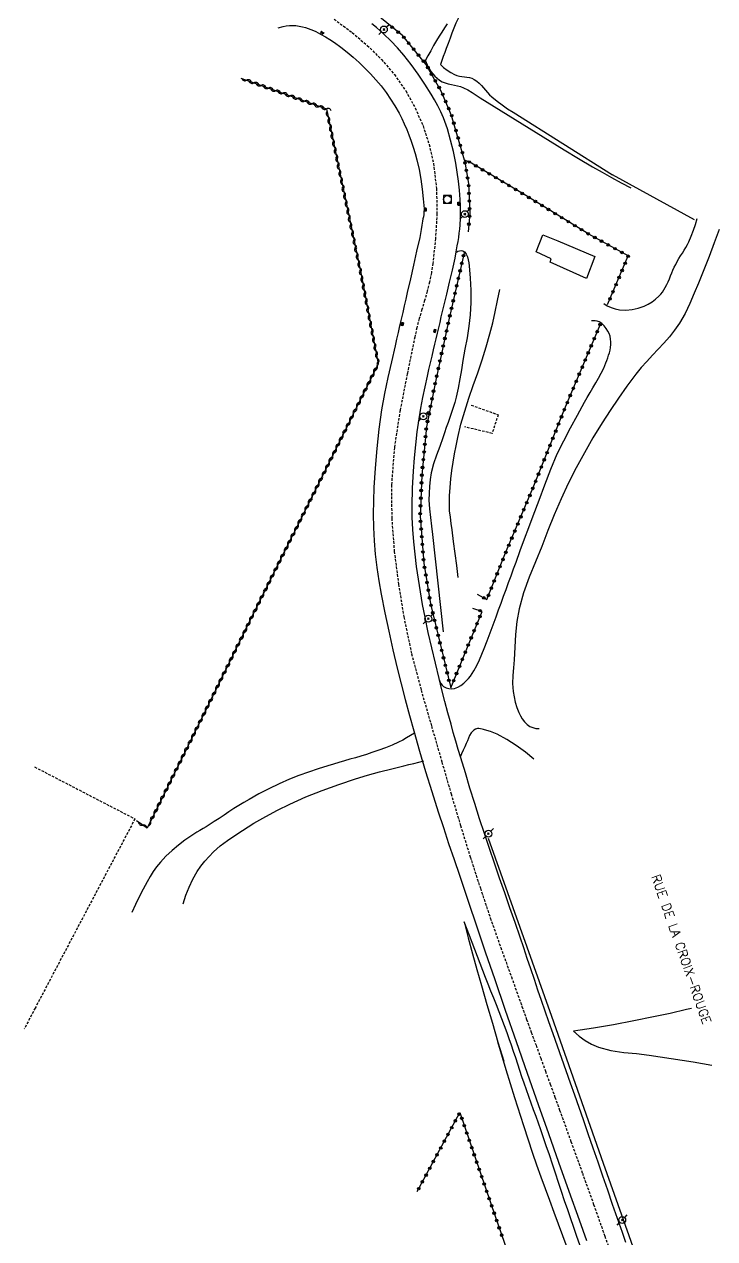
# Model space of a CAD drawing. Header units: millimetres. Extents: x 137000 to 138000, y 152000 to 153001.
# Drawn here: x 137759.9 to 137894.2, y 152335.4 to 152571.8 of the extents above; entities that cross this region are included whole.
import ezdxf

# ---------------------------------------------------------------- set-up
doc = ezdxf.new("R2010")
doc.units = ezdxf.units.MM
doc.linetypes.add('DASHED', pattern=[0.75, 0.5, -0.25])
doc.layers.get('0').update_dxf_attribs({"linetype": 'CONTINUOUS'})
for name, color, linetype in [('W0001', 6, 'DASHED'), ('W0008', 7, 'CONTINUOUS'), ('W0017', 7, 'CONTINUOUS'), ('W0071', 7, 'CONTINUOUS'), ('W0104', 1, 'CONTINUOUS'), ('W0112', 1, 'DASHED'), ('W0211', 2, 'CONTINUOUS'), ('W0214', 2, 'CONTINUOUS'), ('W0300', 7, 'CONTINUOUS'), ('W0310', 3, 'CONTINUOUS'), ('W0323', 7, 'CONTINUOUS'), ('W0330', 7, 'CONTINUOUS'), ('W0401', 7, 'CONTINUOUS'), ('W0420', 7, 'CONTINUOUS'), ('W0473', 7, 'CONTINUOUS'), ('W0989', 7, 'CONTINUOUS')]:
    doc.layers.add(name, color=color, linetype=linetype)
doc.styles.get("Standard").update_dxf_attribs({"font": 'romans.shx', "width": 0.85})

# ---------------------------------------------------------------- blocks, each defined once
blk = doc.blocks.new('T473')
for p, q in [((-0.166667, 0.166667), (0.166667, -0.166667)), ((-0.166667, -0.166667), (0.166667, 0.166667)), ((0.500001, 0.500001), (1.000002, 1.000002)), ((-1.000002, -1.000002), (-0.500001, -0.500001))]:
    blk.add_line(p, q)
blk.add_ellipse((0, 0), major_axis=(0.471405, 0.471405), ratio=1, start_param=5.4977871438, end_param=11.780972451)
blk = doc.blocks.new('T401')
for p, q in [((-0.3, 0.3), (0, 0.3)), ((-0.3, -0.25), (-0.3, 0.3)), ((-0.3, 0.15), (0, 0.15)), ((-0.3, 0), (0, 0)), ((0, 0.3), (0, -0.25)), ((-0.3, -0.15), (0, -0.15)), ((-0.3, -0.25), (-0.3, -0.3)), ((-0.3, -0.3), (0, -0.3)), ((0, -0.3), (0, -0.25))]:
    blk.add_line(p, q)
blk = doc.blocks.new('T420')
for p, q in [((0.75, 0.75), (-0.75, 0.75)), ((-0.75, 0.75), (-0.75, -0.75)), ((0.75, 0.75), (0.75, -0.75)), ((0.75, -0.75), (-0.75, -0.75))]:
    blk.add_line(p, q)
blk.add_ellipse((0, 0), major_axis=(-0.53, 0.53), ratio=1, start_param=3.926991, end_param=10.210176)
blk = doc.blocks.new('t323o')
at = {"color": 0, "linetype": 'Continuous'}
for radius in [0.25, 0.15]:
    blk.add_circle((0, 0), radius, dxfattribs=at)
blk = doc.blocks.new('t310o')
at = {"color": 0, "linetype": 'Continuous'}
for centre, start, end in [((-0.5, 0.38), 216.8699, 323.1304), ((0.5, -0.37), 36.8699, 143.1303)]:
    blk.add_arc(centre, 0.625, start, end, dxfattribs=at)

msp = doc.modelspace()

# ---------------------------------------------------------------- linework, layer by layer
at = {"layer": 'W0001'}
msp.add_lwpolyline([(137820.14, 152572.77), (137823.67, 152570.14), (137826.6, 152567.63), (137829.35, 152564.92), (137831.87, 152561.98), (137834.09, 152558.79), (137835.93, 152555.47), (137837.45, 152551.98), (137838.63, 152548.38), (137839.48, 152544.67), (137840.07, 152539.81), (137840.16, 152534.91), (137839.87, 152530.05), (137839.36, 152525.22), (137839.07, 152523.39), (137838.69, 152521.58), (137838.24, 152519.79), (137837.74, 152518.01), (137837.22, 152516.25), (137836.72, 152514.48), (137836.25, 152512.7), (137835.85, 152510.9), (137834.39, 152503.77), (137832.98, 152496.61), (137831.87, 152489.39), (137831.31, 152482.09), (137831.36, 152475.63), (137831.85, 152469.19), (137832.68, 152462.79), (137833.71, 152456.43), (137835.21, 152449.28), (137837.07, 152442.21), (137839.1, 152435.19), (137841.12, 152428.19), (137842.9, 152422.02), (137844.73, 152415.87), (137846.63, 152409.73), (137848.6, 152403.62), (137850.54, 152397.85), (137852.57, 152392.11), (137854.64, 152386.38), (137856.7, 152380.65), (137857.6, 152378.12), (137858.51, 152375.6), (137859.43, 152373.08), (137860.35, 152370.56), (137861.26, 152368.04), (137862.18, 152365.52), (137863.1, 152363), (137864.01, 152360.48), (137866.22, 152354.35), (137868.44, 152348.22), (137870.64, 152342.09), (137872.81, 152335.94), (137874.77, 152330.27)], dxfattribs=at)
at = {"layer": 'W0008'}
for points in [[(137809.25, 152571.05), (137810.23, 152571.35), (137810.84, 152571.46), (137811.46, 152571.52), (137812.08, 152571.53), (137812.72, 152571.49), (137813.36, 152571.39), (137813.98, 152571.26), (137814.6, 152571.1), (137815.11, 152570.94), (137815.62, 152570.75), (137816.12, 152570.55), (137816.6, 152570.32), (137817.53, 152569.85), (137818.45, 152569.34), (137819.34, 152568.8), (137820.21, 152568.22), (137821.46, 152567.31), (137822.68, 152566.36), (137823.86, 152565.36), (137825.01, 152564.32), (137826.14, 152563.24), (137827.24, 152562.13), (137828.3, 152560.97), (137829.31, 152559.77), (137830.26, 152558.5), (137831.15, 152557.2), (137831.99, 152555.86), (137832.78, 152554.48), (137833.32, 152553.44), (137833.81, 152552.38), (137834.27, 152551.31), (137834.7, 152550.22), (137835.14, 152549.04), (137835.56, 152547.84), (137835.94, 152546.63), (137836.26, 152545.4), (137836.67, 152543.51), (137837, 152541.61), (137837.26, 152539.7), (137837.49, 152537.78), (137837.55, 152537.13), (137837.61, 152536.48), (137837.64, 152535.83), (137837.63, 152535.18), (137837.59, 152534.74), (137837.52, 152534.3), (137837.44, 152533.87), (137837.37, 152533.44), (137837.23, 152532.64), (137837.1, 152531.85), (137836.96, 152531.06), (137836.81, 152530.27)], [(137876.91, 152334.68), (137876.22, 152336.64), (137875.27, 152339.38), (137874.32, 152342.12), (137873.38, 152344.86), (137872.43, 152347.6), (137871.49, 152350.34), (137870.55, 152353.08), (137869.6, 152355.82), (137868.65, 152358.56), (137867.81, 152360.95), (137866.97, 152363.34), (137866.12, 152365.73), (137865.27, 152368.11), (137864.43, 152370.5), (137863.58, 152372.89), (137862.74, 152375.28), (137861.91, 152377.67), (137861.2, 152379.72), (137860.5, 152381.77), (137859.8, 152383.82), (137859.11, 152385.88), (137858.42, 152387.93), (137857.72, 152389.98), (137857.03, 152392.04), (137856.33, 152394.09), (137855.34, 152396.97), (137854.35, 152399.85), (137853.35, 152402.73), (137852.35, 152405.61), (137851.35, 152408.49), (137850.37, 152411.38), (137849.4, 152414.27), (137848.45, 152417.16), (137847.5, 152420.12), (137846.58, 152423.09), (137845.68, 152426.06), (137844.78, 152429.03), (137844.3, 152430.65), (137843.82, 152432.28), (137843.34, 152433.91), (137842.89, 152435.54), (137842.28, 152437.76), (137841.7, 152439.99), (137841.13, 152442.22), (137840.58, 152444.46), (137839.85, 152447.44), (137839.14, 152450.41), (137838.47, 152453.4), (137837.85, 152456.4), (137837.37, 152458.85), (137836.93, 152461.31), (137836.54, 152463.78), (137836.2, 152466.25), (137835.91, 152468.64), (137835.66, 152471.04), (137835.48, 152473.44), (137835.36, 152475.84), (137835.34, 152476.97), (137835.34, 152478.09), (137835.35, 152479.21), (137835.38, 152480.34), (137835.42, 152481.46), (137835.47, 152482.58), (137835.53, 152483.7), (137835.6, 152484.82), (137835.8, 152487.36), (137836.04, 152489.9), (137836.34, 152492.43), (137836.69, 152494.95), (137837.04, 152497.04), (137837.44, 152499.12), (137837.88, 152501.19), (137838.32, 152503.26), (137838.6, 152504.56), (137838.9, 152505.85), (137839.2, 152507.14), (137839.51, 152508.43), (137839.75, 152509.49), (137840, 152510.56), (137840.25, 152511.62), (137840.5, 152512.68), (137840.75, 152513.74), (137841, 152514.8), (137841.25, 152515.87), (137841.5, 152516.93), (137842.06, 152519.26), (137842.63, 152521.58), (137843.18, 152523.91), (137843.67, 152526.26), (137843.83, 152527.06), (137843.98, 152527.86), (137844.12, 152528.67), (137844.26, 152529.47), (137844.39, 152530.28), (137844.5, 152531.09), (137844.59, 152531.9), (137844.67, 152532.71), (137844.73, 152533.96), (137844.74, 152535.2), (137844.71, 152536.44), (137844.65, 152537.68), (137844.52, 152539.45), (137844.34, 152541.22), (137844.11, 152542.99), (137843.81, 152544.75), (137843.35, 152546.98), (137842.82, 152549.2), (137842.2, 152551.39), (137841.44, 152553.55), (137840.93, 152554.74), (137840.34, 152555.9), (137839.71, 152557.03), (137839.05, 152558.14), (137837.82, 152560.11), (137836.53, 152562.05), (137835.17, 152563.94), (137833.72, 152565.77), (137832.47, 152567.19), (137831.17, 152568.55), (137829.81, 152569.86), (137828.4, 152571.1), (137827.51, 152571.82)], [(137836.81, 152530.27), (137836.21, 152527.59), (137835.6, 152524.9), (137834.99, 152522.22), (137834.39, 152519.54), (137834.09, 152518.25), (137833.79, 152516.95), (137833.5, 152515.66), (137833.2, 152514.37), (137832.9, 152513.08), (137832.61, 152511.78), (137832.31, 152510.49), (137832.03, 152509.2), (137831.33, 152506.1), (137830.62, 152503), (137829.95, 152499.88), (137829.4, 152496.75), (137828.88, 152492.98), (137828.46, 152489.2), (137828.14, 152485.41), (137827.91, 152481.61), (137827.81, 152479.02), (137827.77, 152476.43), (137827.81, 152473.84), (137827.93, 152471.25), (137828.16, 152468.64), (137828.49, 152466.04), (137828.88, 152463.45), (137829.32, 152460.87), (137830, 152457.24), (137830.77, 152453.63), (137831.59, 152450.03), (137832.44, 152446.44), (137833.2, 152443.38), (137833.99, 152440.33), (137834.81, 152437.28), (137835.66, 152434.24), (137836.79, 152430.3), (137837.96, 152426.37), (137839.16, 152422.44), (137840.39, 152418.53), (137841.4, 152415.43), (137842.43, 152412.34), (137843.48, 152409.26), (137844.52, 152406.18), (137846.21, 152401.14), (137847.91, 152396.11), (137849.61, 152391.08), (137851.33, 152386.05), (137853.44, 152379.92), (137855.56, 152373.8), (137857.7, 152367.68), (137859.85, 152361.56), (137861.83, 152355.94), (137863.82, 152350.32), (137865.81, 152344.7), (137867.8, 152339.08), (137868.52, 152337.07), (137869.24, 152335.06)]]:
    msp.add_lwpolyline(points, dxfattribs=at)
at = {"layer": 'W0017'}
for points in [[(137843.94, 152527.42), (137844.23, 152527.6), (137844.54, 152527.69), (137844.87, 152527.72), (137845.2, 152527.66), (137845.4, 152527.56), (137845.57, 152527.41), (137845.7, 152527.23), (137845.82, 152527.05), (137846.07, 152526.5), (137846.23, 152525.92), (137846.33, 152525.33), (137846.41, 152524.75), (137846.65, 152522.37), (137846.75, 152519.99), (137846.72, 152517.61), (137846.6, 152515.23), (137846.37, 152512.98), (137846.01, 152510.75), (137845.6, 152508.53), (137845.2, 152506.32), (137844.91, 152504.53), (137844.63, 152502.73), (137844.31, 152500.94), (137843.91, 152499.17), (137843.64, 152498.17), (137843.33, 152497.18), (137843.01, 152496.19), (137842.67, 152495.21), (137842.32, 152494.24), (137841.97, 152493.26), (137841.62, 152492.28), (137841.29, 152491.3), (137840.7, 152489.61), (137840.07, 152487.93), (137839.49, 152486.22), (137839.04, 152484.47), (137838.82, 152483.15), (137838.68, 152481.82), (137838.62, 152480.49), (137838.61, 152479.15), (137838.7, 152477.47), (137838.89, 152475.79), (137839.12, 152474.12), (137839.32, 152472.46), (137839.83, 152467.73), (137840.33, 152463), (137840.84, 152458.27), (137841.35, 152453.55)], [(137844.31, 152464.13), (137844, 152466.44), (137843.69, 152468.76), (137843.4, 152471.08), (137843.12, 152473.4), (137842.95, 152474.63), (137842.77, 152475.86), (137842.63, 152477.1), (137842.58, 152478.35), (137842.62, 152479.99), (137842.72, 152481.63), (137842.87, 152483.27), (137843.06, 152484.9), (137843.3, 152486.52), (137843.58, 152488.14), (137843.88, 152489.75), (137844.22, 152491.36), (137844.83, 152493.93), (137845.56, 152496.46), (137846.37, 152498.98), (137847.22, 152501.47), (137848.09, 152503.96), (137848.93, 152506.45), (137849.73, 152508.96), (137850.45, 152511.5), (137851, 152513.65), (137851.5, 152515.81), (137851.96, 152517.98), (137852.37, 152520.15)]]:
    msp.add_lwpolyline(points, dxfattribs=at)
at = {"layer": 'W0071'}
for points in [[(137872.59, 152517.45), (137873.29, 152516.99), (137874.05, 152516.63), (137874.84, 152516.37), (137875.67, 152516.21), (137876.9, 152516.15), (137878.12, 152516.26), (137879.32, 152516.52), (137880.48, 152516.91), (137881.27, 152517.27), (137882, 152517.73), (137882.68, 152518.25), (137883.32, 152518.83), (137883.68, 152519.22), (137884, 152519.65), (137884.29, 152520.1), (137884.56, 152520.56), (137884.85, 152521.1), (137885.12, 152521.66), (137885.37, 152522.22), (137885.61, 152522.79), (137885.84, 152523.36), (137886.07, 152523.93), (137886.33, 152524.49), (137886.6, 152525.04), (137886.9, 152525.6), (137887.22, 152526.15), (137887.56, 152526.69), (137887.89, 152527.23), (137888.23, 152527.77), (137888.56, 152528.31), (137888.87, 152528.87), (137889.15, 152529.44), (137889.63, 152530.55), (137890.06, 152531.67), (137890.44, 152532.81), (137890.77, 152533.97)], [(137895.06, 152531.85), (137894.11, 152529.21), (137893.12, 152526.59), (137892.09, 152523.99), (137891.01, 152521.4), (137890.17, 152519.42), (137889.33, 152517.42), (137888.41, 152515.46), (137887.32, 152513.58), (137886.39, 152512.23), (137885.37, 152510.95), (137884.29, 152509.72), (137883.18, 152508.53), (137882.07, 152507.35), (137880.96, 152506.16), (137879.88, 152504.94), (137878.86, 152503.67), (137877.12, 152501.36), (137875.45, 152499.01), (137873.83, 152496.61), (137872.27, 152494.18), (137870.51, 152491.3), (137868.83, 152488.38), (137867.21, 152485.42), (137865.69, 152482.41), (137864.29, 152479.38), (137862.98, 152476.32), (137861.74, 152473.23), (137860.53, 152470.13), (137859.33, 152467.14), (137858.12, 152464.15), (137857.01, 152461.11), (137856.15, 152457.99), (137855.71, 152455.53), (137855.46, 152453.04), (137855.31, 152450.55), (137855.16, 152448.07), (137855.05, 152446.55), (137854.93, 152445.02), (137854.88, 152443.48), (137854.98, 152441.94), (137855.15, 152440.89), (137855.39, 152439.85), (137855.71, 152438.83), (137856.11, 152437.85), (137856.41, 152437.21), (137856.75, 152436.58), (137857.17, 152435.99), (137857.7, 152435.48), (137858.22, 152435.14), (137858.79, 152434.9), (137859.4, 152434.74), (137860.02, 152434.69)], [(137840.62, 152444.27), (137840.72, 152443.87), (137840.9, 152443.49), (137841.15, 152443.17), (137841.46, 152442.9), (137841.95, 152442.64), (137842.47, 152442.49), (137843.02, 152442.45), (137843.56, 152442.5), (137844.23, 152442.73), (137844.83, 152443.1), (137845.36, 152443.54), (137845.86, 152443.99), (137846.29, 152444.43), (137846.67, 152444.91), (137847.02, 152445.42), (137847.35, 152445.93), (137847.92, 152446.98), (137848.41, 152448.06), (137848.86, 152449.16), (137849.31, 152450.26), (137849.93, 152451.8), (137850.52, 152453.35), (137851.09, 152454.91), (137851.66, 152456.46), (137852.15, 152457.79), (137852.64, 152459.12), (137853.13, 152460.45), (137853.61, 152461.78), (137854.09, 152463.11), (137854.58, 152464.44), (137855.06, 152465.78), (137855.55, 152467.11), (137856.37, 152469.35), (137857.2, 152471.6), (137858.04, 152473.84), (137858.88, 152476.08), (137860.01, 152479.12), (137861.12, 152482.16), (137862.29, 152485.18), (137863.57, 152488.16), (137864.81, 152490.71), (137866.14, 152493.22), (137867.52, 152495.71), (137868.87, 152498.2), (137869.4, 152499.16), (137869.95, 152500.1), (137870.5, 152501.03), (137871.06, 152501.96), (137871.6, 152502.91), (137872.12, 152503.87), (137872.6, 152504.86), (137873.02, 152505.87), (137873.2, 152506.35), (137873.38, 152506.85), (137873.55, 152507.34), (137873.7, 152507.84), (137873.83, 152508.36), (137873.92, 152508.88), (137873.98, 152509.41), (137873.99, 152509.94), (137873.94, 152510.5), (137873.82, 152511.04), (137873.63, 152511.56), (137873.39, 152512.06), (137873.06, 152512.58), (137872.67, 152513.07), (137872.22, 152513.51), (137871.68, 152513.85), (137871.33, 152513.99), (137870.95, 152514.06), (137870.57, 152514.07), (137870.2, 152514.02)], [(137835.76, 152433.83), (137835.02, 152433.34), (137834.26, 152432.88), (137833.49, 152432.44), (137832.7, 152432.04), (137831.43, 152431.47), (137830.13, 152430.95), (137828.82, 152430.48), (137827.51, 152430.02), (137826.45, 152429.67), (137825.38, 152429.34), (137824.31, 152429.03), (137823.24, 152428.73), (137822.16, 152428.43), (137821.09, 152428.13), (137820.02, 152427.81), (137818.96, 152427.48), (137817.07, 152426.87), (137815.18, 152426.25), (137813.31, 152425.58), (137811.46, 152424.85), (137809.45, 152423.96), (137807.48, 152423), (137805.54, 152421.98), (137803.62, 152420.92), (137802.62, 152420.34), (137801.64, 152419.73), (137800.67, 152419.12), (137799.7, 152418.49), (137798.74, 152417.85), (137797.78, 152417.22), (137796.82, 152416.59), (137795.85, 152415.96), (137795.26, 152415.59), (137794.66, 152415.23), (137794.06, 152414.88), (137793.46, 152414.52), (137792.86, 152414.15), (137792.27, 152413.78), (137791.69, 152413.39), (137791.13, 152412.98), (137789.86, 152412), (137788.63, 152410.98), (137787.45, 152409.89), (137786.35, 152408.72), (137785.63, 152407.82), (137784.98, 152406.87), (137784.38, 152405.89), (137783.8, 152404.9), (137782.99, 152403.44), (137782.22, 152401.95), (137781.5, 152400.44), (137780.83, 152398.9)], [(137859.02, 152428.75), (137857.35, 152430.13), (137855.59, 152431.41), (137853.76, 152432.56), (137851.85, 152433.6), (137851.21, 152433.89), (137850.55, 152434.13), (137849.88, 152434.33), (137849.2, 152434.52), (137848.92, 152434.6), (137848.64, 152434.68), (137848.33, 152434.73), (137848.02, 152434.71), (137847.67, 152434.58), (137847.36, 152434.37), (137847.09, 152434.12), (137846.84, 152433.86), (137846.52, 152433.38), (137846.28, 152432.86), (137846.07, 152432.34), (137845.86, 152431.82), (137845.55, 152431.15), (137845.25, 152430.48), (137844.96, 152429.8), (137844.68, 152429.12)], [(137790.79, 152400.63), (137791.31, 152402.27), (137791.94, 152403.87), (137792.69, 152405.42), (137793.54, 152406.92), (137794.23, 152407.95), (137795, 152408.92), (137795.82, 152409.84), (137796.7, 152410.71), (137798.02, 152411.87), (137799.42, 152412.93), (137800.86, 152413.93), (137802.33, 152414.88), (137804.56, 152416.28), (137806.85, 152417.59), (137809.17, 152418.83), (137811.54, 152419.99), (137814.67, 152421.39), (137817.84, 152422.67), (137821.06, 152423.85), (137824.3, 152424.95), (137826.64, 152425.65), (137829, 152426.27), (137831.36, 152426.85), (137833.73, 152427.44), (137834.7, 152427.69), (137835.67, 152427.93), (137836.64, 152428.17), (137837.61, 152428.4)]]:
    msp.add_lwpolyline(points, dxfattribs=at)
at = {"layer": 'W0104'}
msp.add_lwpolyline([(137869.26, 152522.3), (137862.21, 152525.45), (137862.39, 152526.14), (137859.46, 152527.49), (137860.75, 152530.76), (137863.69, 152529.6), (137863.67, 152529.59), (137870.87, 152526.54)], close=True, dxfattribs=at)
at = {"layer": 'W0112'}
for points in [[(137846.83, 152497.66), (137852.06, 152495.75), (137850.89, 152492.14), (137845.58, 152493.4)], [(137761.89, 152427.24), (137781.41, 152417.13), (137762, 152380.33), (137759.89, 152376.29)]]:
    msp.add_lwpolyline(points, dxfattribs=at)
at = {"layer": 'W0211'}
for points in [[(137842.17, 152571.87), (137841.63, 152571.06), (137841.09, 152570.24), (137840.57, 152569.41), (137840.07, 152568.58), (137839.5, 152567.6), (137838.94, 152566.61), (137838.4, 152565.62), (137837.88, 152564.62)], [(137837.91, 152564.64), (137838.36, 152563.56), (137838.98, 152562.56), (137839.75, 152561.67), (137840.65, 152560.91), (137841.19, 152560.58), (137841.77, 152560.34), (137842.37, 152560.17), (137842.97, 152560.03), (137843.57, 152559.92), (137844.17, 152559.79), (137844.76, 152559.63), (137845.33, 152559.41), (137846.18, 152558.98), (137846.99, 152558.48), (137847.79, 152557.95), (137848.59, 152557.44), (137849.95, 152556.6), (137851.31, 152555.76), (137852.67, 152554.92), (137854.02, 152554.07), (137855.38, 152553.23), (137856.74, 152552.38), (137858.1, 152551.54), (137859.46, 152550.7), (137862.19, 152549.01), (137864.92, 152547.32), (137867.67, 152545.64), (137870.43, 152544), (137872.28, 152542.95), (137874.13, 152541.91), (137876, 152540.89), (137877.88, 152539.9)], [(137845.43, 152397.09), (137846.24, 152393.99), (137847.08, 152390.9), (137847.93, 152387.81), (137848.8, 152384.73), (137849.85, 152381.03), (137850.93, 152377.35), (137852.03, 152373.67), (137853.15, 152370)], [(137889.69, 152380.25), (137888.7, 152380.01), (137885.51, 152379.29), (137882.31, 152378.6), (137878.43, 152377.81), (137874.53, 152377.08), (137870.63, 152376.42), (137866.71, 152375.82)], [(137851.95, 152373.82), (137853.56, 152368.36), (137855.23, 152362.91), (137856.96, 152357.49), (137858.76, 152352.09), (137859.55, 152349.78), (137860.36, 152347.49), (137861.19, 152345.2), (137862.04, 152342.91), (137862.89, 152340.63), (137863.74, 152338.34), (137864.58, 152336.06), (137865.42, 152333.77)]]:
    msp.add_lwpolyline(points, dxfattribs=at)
at = {"layer": 'W0214'}
for points in [[(137849.91, 152588), (137849.83, 152587.5), (137849.25, 152585.19), (137848.45, 152582.94), (137847.56, 152580.74), (137846.68, 152578.54), (137846.3, 152577.59), (137845.91, 152576.65), (137845.5, 152575.71), (137845.09, 152574.77), (137844.67, 152573.84), (137844.26, 152572.9), (137843.86, 152571.96), (137843.47, 152571.01), (137843.08, 152570.02), (137842.7, 152569.03), (137842.32, 152568.04), (137841.96, 152567.04), (137841.67, 152566.26), (137841.39, 152565.48), (137841.11, 152564.7), (137840.84, 152563.92)], [(137840.84, 152563.92), (137841.45, 152563.33), (137842.12, 152562.81), (137842.83, 152562.35), (137843.58, 152561.96), (137844.04, 152561.79), (137844.52, 152561.67), (137845.01, 152561.6), (137845.5, 152561.54), (137845.99, 152561.48), (137846.47, 152561.39), (137846.96, 152561.24), (137847.41, 152561.04), (137847.93, 152560.7), (137848.4, 152560.3), (137848.83, 152559.86), (137849.23, 152559.4), (137849.61, 152558.94), (137850, 152558.48), (137850.41, 152558.04), (137850.85, 152557.63), (137851.84, 152556.82), (137852.85, 152556.05), (137853.9, 152555.32), (137854.98, 152554.64)], [(137854.98, 152554.64), (137874.28, 152542.49)], [(137869.06, 152331.12), (137867.32, 152336.08), (137865.61, 152341.05), (137865, 152342.83), (137864.4, 152344.61), (137863.81, 152346.39), (137863.22, 152348.17), (137862.63, 152349.95), (137862.03, 152351.74), (137861.43, 152353.51), (137860.82, 152355.29), (137860.37, 152356.6), (137859.9, 152357.9), (137859.44, 152359.2), (137858.97, 152360.5), (137858.5, 152361.8), (137858.03, 152363.1), (137857.57, 152364.4), (137857.11, 152365.71), (137856.69, 152366.93), (137856.28, 152368.16), (137855.87, 152369.39), (137855.47, 152370.62), (137855.06, 152371.85), (137854.65, 152373.08), (137854.22, 152374.31), (137853.79, 152375.53), (137853.29, 152376.88), (137852.78, 152378.23), (137852.26, 152379.58), (137851.73, 152380.92), (137851.2, 152382.26), (137850.67, 152383.61), (137850.14, 152384.95), (137849.62, 152386.29), (137848.57, 152389), (137847.53, 152391.7), (137846.49, 152394.41), (137845.44, 152397.11)], [(137866.73, 152375.82), (137867.82, 152374.87), (137868.99, 152374.03), (137870.25, 152373.31), (137871.57, 152372.73), (137873.99, 152372.04), (137876.49, 152371.68), (137878.98, 152371.46), (137881.43, 152371.16), (137883.57, 152370.83), (137885.71, 152370.5), (137887.85, 152370.18), (137889.99, 152369.85), (137891.84, 152369.54), (137893.6, 152369.22)]]:
    msp.add_lwpolyline(points, dxfattribs=at)
at = {"layer": 'W0300'}
msp.add_lwpolyline([(137850.11, 152413.36), (137862.44, 152378.76), (137872.47, 152350.15), (137882.88, 152320.88), (137892.94, 152292.36)], dxfattribs=at)
at = {"layer": 'W0310'}
for points in [[(137802.02, 152561.25), (137818.65, 152555.27), (137825.33, 152523.36), (137828.73, 152505.69), (137818.86, 152485.84), (137805.27, 152458.71), (137795.7, 152439.36), (137783.79, 152415.35)], [(137783.76, 152415.33), (137781.7, 152416.78)]]:
    msp.add_lwpolyline(points, dxfattribs=at)
at = {"layer": 'W0323'}
for points in [[(137845.53, 152545.32), (137843.01, 152554.02), (137841.06, 152558.63), (137838, 152564), (137833.5, 152569.48), (137826.24, 152575.42), (137820.11, 152579.38), (137822.33, 152589.7), (137824.26, 152597.17), (137826.06, 152608.15), (137826.91, 152620.62), (137826.91, 152630.65), (137827.11, 152658.3)], [(137873.35, 152517.22), (137877.37, 152526.67), (137869.71, 152530.9), (137857.13, 152538.6), (137846.54, 152544.91), (137845.53, 152545.32), (137846.3, 152540.78), (137846.55, 152534.93), (137846.25, 152531.38)], [(137845.5, 152527.52), (137842.5, 152514.25), (137839.93, 152502.53), (137838.12, 152493.44), (137837.22, 152484.03), (137836.88, 152476.03), (137837.6, 152466.91), (137838.92, 152458.98), (137842.83, 152442.64)], [(137847.96, 152460.83), (137849.85, 152459.84), (137853.52, 152468.9), (137858.99, 152481.92), (137864.97, 152496.86), (137871.95, 152513.4)], [(137842.83, 152442.64), (137848.93, 152457.51), (137847.11, 152458.07)], [(137836.33, 152344.65), (137844.6, 152359.97), (137851.56, 152339.6), (137865.99, 152297.87)]]:
    msp.add_lwpolyline(points, dxfattribs=at)
at = {"layer": 'W0330'}
msp.add_lwpolyline([(137890.24, 152533.71), (137874.28, 152542.49)], dxfattribs=at)

# ---------------------------------------------------------------- block references
at = {"layer": 'W0310'}
for p, rotation in [((137803.13, 152560.85), 340.2423659204979), ((137804.54, 152560.35), 340.2423659204979), ((137805.95, 152559.84), 340.2423659204979), ((137807.36, 152559.33), 340.2423659204979), ((137808.77, 152558.82), 340.2423659204979), ((137810.18, 152558.32), 340.2423659204979), ((137811.6, 152557.81), 340.2423659204979), ((137813.01, 152557.3), 340.2423659204979), ((137814.42, 152556.8), 340.2423659204979), ((137815.83, 152556.29), 340.2423659204979), ((137817.24, 152555.78), 340.2423659204979), ((137818.65, 152555.27), 340.2423659204979), ((137818.96, 152553.81), 281.8140889631493), ((137819.27, 152552.34), 281.8140889631493), ((137819.58, 152550.87), 281.8140889631493), ((137819.88, 152549.4), 281.8140889631493), ((137820.19, 152547.93), 281.8140889631493), ((137820.5, 152546.47), 281.8140889631493), ((137820.8, 152545), 281.8140889631493), ((137821.11, 152543.53), 281.8140889631493), ((137821.42, 152542.06), 281.8140889631493), ((137821.73, 152540.59), 281.8140889631493), ((137822.03, 152539.12), 281.8140889631493), ((137822.34, 152537.66), 281.8140889631493), ((137822.65, 152536.19), 281.8140889631493), ((137822.95, 152534.72), 281.8140889631493), ((137823.26, 152533.25), 281.8140889631493), ((137823.57, 152531.78), 281.8140889631493), ((137823.87, 152530.32), 281.8140889631493), ((137824.18, 152528.85), 281.8140889631493), ((137824.49, 152527.38), 281.8140889631493), ((137824.8, 152525.91), 281.8140889631493), ((137825.1, 152524.44), 281.8140889631493), ((137825.4, 152522.97), 280.8839633282716), ((137825.69, 152521.5), 280.8839633282716), ((137825.97, 152520.03), 280.8839633282716), ((137826.25, 152518.55), 280.8839633282716), ((137826.54, 152517.08), 280.8839633282716), ((137826.82, 152515.61), 280.8839633282716), ((137827.1, 152514.13), 280.8839633282716), ((137827.39, 152512.66), 280.8839633282716), ((137827.67, 152511.19), 280.8839633282716), ((137827.95, 152509.72), 280.8839633282716), ((137828.24, 152508.24), 280.8839633282716), ((137828.52, 152506.77), 280.8839633282716), ((137827.88, 152503.99), 243.5782659883027), ((137828.55, 152505.33), 243.5782659883027), ((137827.21, 152502.64), 243.5782659883027), ((137825.88, 152499.96), 243.5782659883027), ((137826.55, 152501.3), 243.5782659883027), ((137824.54, 152497.27), 243.5782659883027), ((137825.21, 152498.61), 243.5782659883027), ((137823.21, 152494.58), 243.5782659883027), ((137823.88, 152495.93), 243.5782659883027), ((137821.87, 152491.9), 243.5782659883027), ((137822.54, 152493.24), 243.5782659883027), ((137821.21, 152490.55), 243.5782659883027), ((137819.87, 152487.87), 243.5782659883027), ((137820.54, 152489.21), 243.5782659883027), ((137818.53, 152485.18), 243.3868160221672), ((137819.2, 152486.52), 243.5782659883027), ((137817.19, 152482.5), 243.3868160221672), ((137817.86, 152483.84), 243.3868160221672), ((137816.52, 152481.16), 243.3868160221672), ((137815.17, 152478.48), 243.3868160221672), ((137815.85, 152479.82), 243.3868160221672), ((137813.83, 152475.8), 243.3868160221672), ((137814.5, 152477.14), 243.3868160221672), ((137812.49, 152473.11), 243.3868160221672), ((137813.16, 152474.45), 243.3868160221672), ((137811.81, 152471.77), 243.3868160221672), ((137810.47, 152469.09), 243.3868160221672), ((137811.14, 152470.43), 243.3868160221672), ((137809.13, 152466.41), 243.3868160221672), ((137809.8, 152467.75), 243.3868160221672), ((137807.78, 152463.73), 243.3868160221672), ((137808.45, 152465.07), 243.3868160221672), ((137807.11, 152462.38), 243.3868160221672), ((137805.77, 152459.7), 243.3868160221672), ((137806.44, 152461.04), 243.3868160221672), ((137804.43, 152457.02), 243.7020185768711), ((137805.1, 152458.36), 243.7020185768711), ((137803.1, 152454.33), 243.7020185768711), ((137803.77, 152455.67), 243.7020185768711), ((137802.44, 152452.98), 243.7020185768711), ((137801.11, 152450.29), 243.7020185768711), ((137801.77, 152451.64), 243.7020185768711), ((137799.78, 152447.6), 243.7020185768711), ((137800.45, 152448.95), 243.7020185768711), ((137798.45, 152444.91), 243.7020185768711), ((137799.12, 152446.26), 243.7020185768711), ((137797.79, 152443.57), 243.7020185768711), ((137796.46, 152440.88), 243.7020185768711), ((137797.12, 152442.22), 243.7020185768711), ((137795.13, 152438.19), 243.5917450514954), ((137795.79, 152439.53), 243.7020185768711), ((137793.79, 152435.5), 243.5917450514954), ((137794.46, 152436.85), 243.5917450514954), ((137792.46, 152432.82), 243.5917450514954), ((137793.13, 152434.16), 243.5917450514954), ((137791.79, 152431.47), 243.5917450514954), ((137790.46, 152428.79), 243.5917450514954), ((137791.12, 152430.13), 243.5917450514954), ((137789.12, 152426.1), 243.5917450514954), ((137789.79, 152427.44), 243.5917450514954), ((137787.79, 152423.41), 243.5917450514954), ((137788.46, 152424.76), 243.5917450514954), ((137787.12, 152422.07), 243.5917450514954), ((137785.79, 152419.38), 243.5917450514954), ((137786.45, 152420.72), 243.5917450514954), ((137784.45, 152416.69), 243.5917450514954), ((137785.12, 152418.04), 243.5917450514954), ((137782.93, 152415.92), 144.8513273431839)]:
    msp.add_blockref('t310o', p, dxfattribs=dict(at, rotation=rotation))
at = {"layer": 'W0323'}
for p, rotation in [((137831.44, 152571.17), 140.7239164378196), ((137832.6, 152570.22), 140.7239164378196), ((137833.71, 152569.22), 129.4309927626765), ((137834.66, 152568.06), 129.4309927626765), ((137835.62, 152566.9), 129.4309927626765), ((137836.57, 152565.74), 129.4309927626765), ((137837.52, 152564.58), 129.4309927626765), ((137838.37, 152563.35), 119.65060708406), ((137839.11, 152562.05), 119.65060708406), ((137839.85, 152560.75), 119.65060708406), ((137840.6, 152559.44), 119.65060708406), ((137841.28, 152558.11), 112.9402054252264), ((137841.86, 152556.73), 112.9402054252264), ((137842.45, 152555.35), 112.9402054252264), ((137843.03, 152553.96), 106.163530398821), ((137843.44, 152552.52), 106.163530398821), ((137843.86, 152551.08), 106.163530398821), ((137844.28, 152549.64), 106.163530398821), ((137844.7, 152548.2), 106.163530398821), ((137845.11, 152546.76), 106.163530398821), ((137845.62, 152544.8), 279.5952066362084), ((137846.44, 152544.95), 157.9742083927368), ((137845.87, 152543.32), 279.5952066362084), ((137847.73, 152544.2), 149.1893380388038), ((137849.02, 152543.43), 149.1893380388038), ((137850.31, 152542.67), 149.1893380388038), ((137846.12, 152541.84), 279.5952066362084), ((137846.32, 152540.36), 272.4882767426651), ((137851.6, 152541.9), 149.1893380388038), ((137852.89, 152541.13), 149.1893380388038), ((137854.17, 152540.36), 149.1893380388038), ((137846.38, 152538.86), 272.4882767426651), ((137855.46, 152539.59), 149.1893380388038), ((137856.75, 152538.82), 149.1893380388038), ((137858.03, 152538.04), 148.5334339800997), ((137846.45, 152537.36), 272.4882767426651), ((137846.51, 152535.86), 272.4882767426651), ((137859.31, 152537.26), 148.5334339800997), ((137860.59, 152536.48), 148.5334339800997), ((137861.87, 152535.7), 148.5334339800997), ((137846.38, 152532.87), 265.1429776105117), ((137846.51, 152534.37), 265.1429776105117), ((137863.15, 152534.91), 148.5334339800997), ((137864.43, 152534.13), 148.5334339800997), ((137865.71, 152533.35), 148.5334339800997), ((137866.99, 152532.56), 148.5334339800997), ((137868.27, 152531.78), 148.5334339800997), ((137869.55, 152531), 148.5334339800997), ((137870.86, 152530.27), 151.0898745713802), ((137872.17, 152529.54), 151.0898745713802), ((137873.48, 152528.82), 151.0898745713802), ((137874.79, 152528.09), 151.0898745713802), ((137845.31, 152526.72), 257.2857164801437), ((137876.11, 152527.36), 151.0898745713802), ((137877.34, 152526.61), 66.99851797279099), ((137844.65, 152523.79), 257.2857164801437), ((137844.98, 152525.25), 257.2857164801437), ((137876.17, 152523.85), 66.99851797279099), ((137876.76, 152525.23), 66.99851797279099), ((137844.32, 152522.33), 257.2857164801437), ((137875, 152521.09), 66.99851797279099), ((137875.58, 152522.47), 66.99851797279099), ((137843.66, 152519.4), 257.2857164801437), ((137843.99, 152520.86), 257.2857164801437), ((137874.41, 152519.71), 66.99851797279099), ((137843, 152516.47), 257.2857164801437), ((137843.33, 152517.94), 257.2857164801437), ((137873.82, 152518.33), 66.99851797279099), ((137842.67, 152515.01), 257.2857164801437), ((137842.03, 152512.08), 257.6461944438247), ((137842.35, 152513.55), 257.6461944438247), ((137871.34, 152511.95), 67.13584620576958), ((137871.92, 152513.34), 67.13584620576958), ((137841.38, 152509.15), 257.6461944438247), ((137841.71, 152510.62), 257.6461944438247), ((137870.17, 152509.19), 67.13584620576958), ((137870.76, 152510.57), 67.13584620576958), ((137841.06, 152507.69), 257.6461944438247), ((137869.59, 152507.81), 67.13584620576958), ((137840.42, 152504.76), 257.6461944438247), ((137840.74, 152506.22), 257.6461944438247), ((137868.43, 152505.04), 67.13584620576958), ((137869.01, 152506.43), 67.13584620576958), ((137840.1, 152503.29), 257.6461944438247), ((137867.26, 152502.28), 67.13584620576958), ((137867.84, 152503.66), 67.13584620576958), ((137839.5, 152500.35), 258.6912795451145), ((137839.79, 152501.82), 258.6912795451145), ((137866.68, 152500.9), 67.13584620576958), ((137838.91, 152497.41), 258.6912795451145), ((137839.2, 152498.88), 258.6912795451145), ((137865.51, 152498.13), 67.13584620576958), ((137866.09, 152499.52), 67.13584620576958), ((137838.62, 152495.94), 258.6912795451145), ((137864.37, 152495.36), 68.16619387282705), ((137864.93, 152496.75), 68.16619387282705), ((137838.07, 152492.99), 264.5613918156251), ((137838.32, 152494.47), 258.6912795451145), ((137863.26, 152492.57), 68.16619387282705), ((137863.81, 152493.97), 68.16619387282705), ((137837.93, 152491.5), 264.5613918156251), ((137862.7, 152491.18), 68.16619387282705), ((137837.65, 152488.51), 264.5613918156251), ((137837.79, 152490), 264.5613918156251), ((137861.58, 152488.4), 68.16619387282705), ((137862.14, 152489.79), 68.16619387282705), ((137837.36, 152485.52), 264.5613918156251), ((137837.5, 152487.02), 264.5613918156251), ((137860.47, 152485.61), 68.16619387282705), ((137861.03, 152487), 68.16619387282705), ((137837.22, 152484.03), 264.5613918156251), ((137859.91, 152484.22), 68.16619387282705), ((137837.09, 152481.03), 267.5642651948575), ((137837.16, 152482.53), 267.5642651948575), ((137858.79, 152481.44), 67.22814314001656), ((137859.35, 152482.83), 68.16619387282705), ((137837.03, 152479.53), 267.5642651948575), ((137857.62, 152478.67), 67.22814314001656), ((137858.21, 152480.05), 67.22814314001656), ((137836.9, 152476.54), 267.5642651948575), ((137836.97, 152478.04), 267.5642651948575), ((137857.04, 152477.29), 67.22814314001656), ((137836.96, 152475.04), 274.5264752791419), ((137855.88, 152474.52), 67.22814314001656), ((137856.46, 152475.9), 67.22814314001656), ((137837.08, 152473.55), 274.5264752791419), ((137837.2, 152472.05), 274.5264752791419), ((137854.72, 152471.76), 67.22814314001656), ((137855.3, 152473.14), 67.22814314001656), ((137837.31, 152470.55), 274.5264752791419), ((137837.43, 152469.06), 274.5264752791419), ((137853.56, 152468.99), 67.22814314001656), ((137854.14, 152470.37), 67.22814314001656), ((137837.55, 152467.56), 274.5264752791419), ((137853, 152467.6), 67.90464016984095), ((137837.74, 152466.08), 279.4658375739686), ((137837.99, 152464.6), 279.4658375739686), ((137851.87, 152464.82), 67.90464016984095), ((137852.43, 152466.21), 67.90464016984095), ((137838.23, 152463.12), 279.4658375739686), ((137850.74, 152462.04), 67.90464016984095), ((137851.3, 152463.43), 67.90464016984095), ((137838.48, 152461.64), 279.4658375739686), ((137838.73, 152460.16), 279.4658375739686), ((137849.29, 152460.13), 332.2665467629985), ((137850.17, 152460.65), 67.90464016984095), ((137839, 152458.68), 283.4228146491068), ((137839.34, 152457.23), 283.4228146491068), ((137848.53, 152457.64), 162.8287935727068), ((137839.69, 152455.77), 283.4228146491068), ((137847.95, 152455.13), 67.6970071794213), ((137848.52, 152456.51), 67.6970071794213), ((137840.04, 152454.31), 283.4228146491068), ((137840.39, 152452.85), 283.4228146491068), ((137847.38, 152453.74), 67.6970071794213), ((137840.74, 152451.39), 283.4228146491068), ((137846.24, 152450.96), 67.6970071794213), ((137846.81, 152452.35), 67.6970071794213), ((137841.08, 152449.93), 283.4228146491068), ((137841.43, 152448.47), 283.4228146491068), ((137845.1, 152448.19), 67.6970071794213), ((137845.67, 152449.57), 67.6970071794213), ((137841.78, 152447.01), 283.4228146491068), ((137842.13, 152445.55), 283.4228146491068), ((137843.96, 152445.41), 67.6970071794213), ((137844.53, 152446.8), 67.6970071794213), ((137842.48, 152444.09), 283.4228146491068), ((137843.4, 152444.02), 67.6970071794213), ((137843.74, 152358.37), 61.6201296759849), ((137844.45, 152359.69), 61.6201296759849), ((137844.99, 152358.85), 288.8516227504728), ((137842.31, 152355.73), 61.6201296759849), ((137843.03, 152357.05), 61.6201296759849), ((137845.47, 152357.43), 288.8516227504728), ((137845.95, 152356.01), 288.8516227504728), ((137841.6, 152354.41), 61.6201296759849), ((137846.44, 152354.59), 288.8516227504728), ((137846.92, 152353.17), 288.8516227504728), ((137840.17, 152351.77), 61.6201296759849), ((137840.89, 152353.09), 61.6201296759849), ((137847.41, 152351.76), 288.8516227504728), ((137838.75, 152349.13), 61.6201296759849), ((137839.46, 152350.45), 61.6201296759849), ((137847.89, 152350.34), 288.8516227504728), ((137848.38, 152348.92), 288.8516227504728), ((137837.32, 152346.49), 61.6201296759849), ((137838.04, 152347.81), 61.6201296759849), ((137848.86, 152347.5), 288.8516227504728), ((137849.35, 152346.08), 288.8516227504728), ((137836.61, 152345.17), 61.6201296759849), ((137849.83, 152344.66), 288.8516227504728), ((137850.32, 152343.24), 288.8516227504728), ((137850.8, 152341.82), 288.8516227504728), ((137851.29, 152340.4), 288.8516227504728), ((137851.77, 152338.98), 289.0717977009906), ((137852.26, 152337.56), 289.0717977009906), ((137852.75, 152336.14), 289.0717977009906)]:
    msp.add_blockref('t323o', p, dxfattribs=dict(at, rotation=rotation))
at = {"layer": 'W0401'}
for p, rotation in [((137817.76, 152569.97), 241.6506348170344), ((137837.76, 152535.68), 180.2723009728738), ((137844.51, 152536.87), 2.660840437427539), ((137833.27, 152513.46), 167.0522239475039), ((137839.89, 152512.05), 346.7256562679008)]:
    msp.add_blockref('T401', p, dxfattribs=dict(at, rotation=rotation))
at = {"layer": 'W0420'}
msp.add_blockref('T420', (137842.2, 152537.66), dxfattribs=at)
at = {"layer": 'W0473'}
for p in [(137829.83, 152570.74), (137845.58, 152534.81), (137837.52, 152495.45), (137838.47, 152456.08), (137850.17, 152414.24), (137876.19, 152339.07)]:
    msp.add_blockref('T473', p, dxfattribs=at)

# ---------------------------------------------------------------- texts
at = {"layer": 'W0989'}
msp.add_text('RUE DE LA CROIX-ROUGE   ', height=1.75, rotation=289.1862, dxfattribs=at).set_placement((137881.85, 152405.92))

doc.saveas('drawing.dxf')
